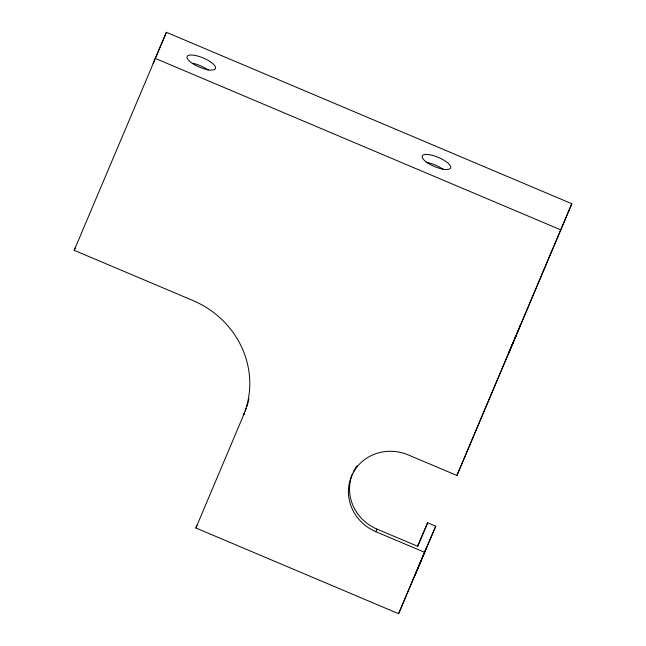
<?xml version="1.0" encoding="UTF-8"?>
<svg xmlns="http://www.w3.org/2000/svg" width="646" height="646" viewBox="0 0 646 646"><rect width="100%" height="100%" fill="white"/><g stroke="black" fill="none" stroke-linecap="round" stroke-linejoin="round"><path stroke-width="0.97" d="M417.986 545.45L418.293 544.699L417.687 546.08M416.46 571.557L414.425 576.434L420.013 563.312M518.899 328.943L520.353 325.455L508.386 353.774L513.941 340.539M435.743 526.215L398.598 613.7L195.891 527.984L244.463 412.931L243.34 415.54A91.159 86.298 23.3 0 0 192.928 300.527L74.185 250.309L166.402 32.3L571.815 203.732L456.924 475.48L408.272 454.921A44.017 41.667 23.3 0 0 351.529 476.167A44.017 41.667 23.3 0 0 375.875 531.698L424.527 552.265L435.743 526.215L427.636 522.792L417.534 546.241L376.989 529.098A44.017 41.667 23.3 0 1 352.651 473.558M166.402 32.3L153.062 63.429M417.574 546.629L427.636 522.792M398.598 613.7L424.527 552.265M456.924 475.48L571.815 203.732M417.768 568.464L426.4 548.131L420.812 561.245M514.797 338.682L516.332 335.048M74.185 250.309L75.307 247.709M195.891 527.984L197.014 525.376M375.875 531.698L376.989 529.098M155.177 58.358L560.591 229.79M248.944 398.889A91.159 86.298 23.3 0 1 246.861 406.512M246.231 408.377A91.159 86.298 23.3 0 1 245.197 411.131M426.15 162.308A15.407 4.966 22.9 0 1 443.431 169.615M192.702 63.203A15.407 4.966 22.9 0 1 208.287 70.188M353.459 471.766A44.017 41.667 23.3 0 1 357.028 465.782M427.644 162.929A15.407 4.966 22.9 0 0 450.633 167.976A15.407 4.966 22.9 0 0 431.043 155.032A15.407 4.966 22.9 0 0 427.644 162.929M192.508 63.486A15.407 4.966 22.9 0 0 215.498 68.541A15.407 4.966 22.9 0 0 195.908 55.588A15.407 4.966 22.9 0 0 192.508 63.486"/></g></svg>
